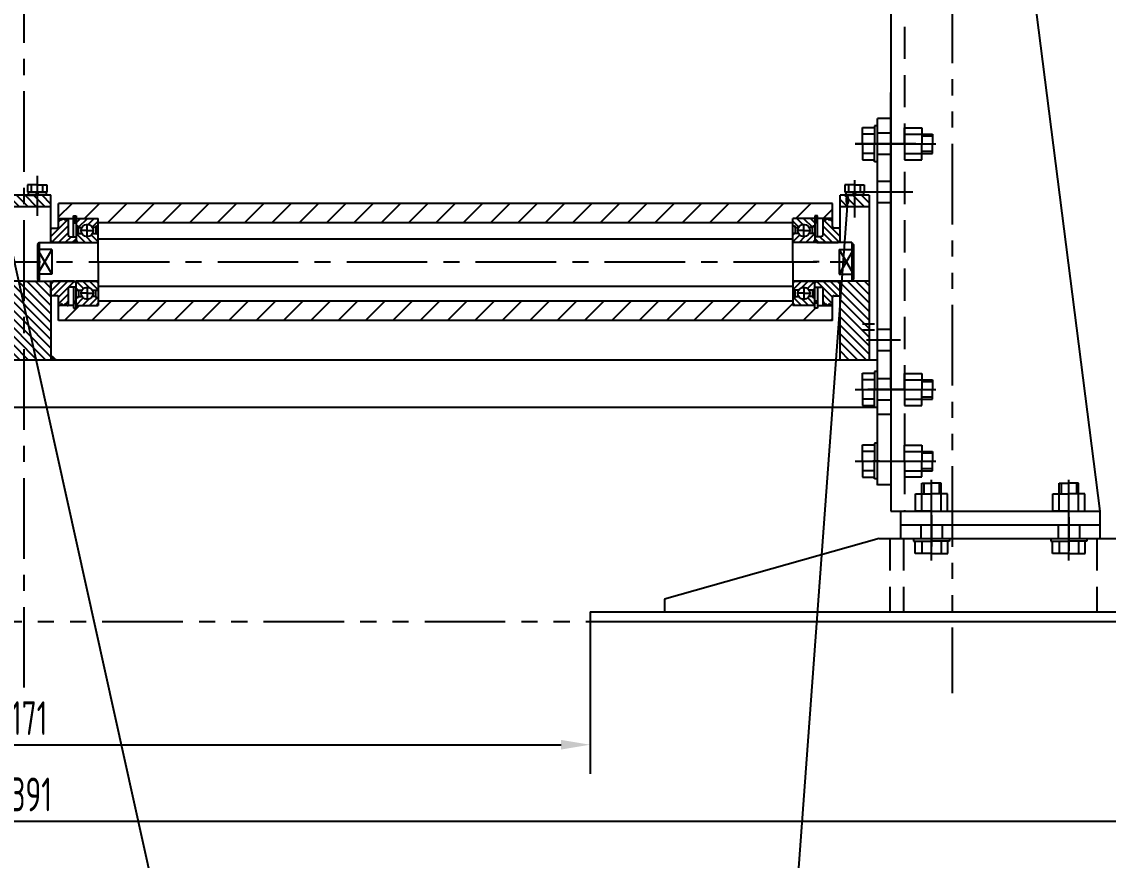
# Model space of a CAD drawing. Extents: x 0 to 4200, y -116 to 2970.
# Drawn here: x 1642 to 2765, y 1001 to 1868 of the extents above; entities that cross this region are included whole.
import ezdxf
from ezdxf.enums import TextEntityAlignment as Align

# ---------------------------------------------------------------- set-up
doc = ezdxf.new("R2010")
doc.units = 0
doc.header["$LTSCALE"] = 100
doc.header["$MEASUREMENT"] = 0
for name, pattern in [('F', [0.75, 0.5, -0.25]), ('G', [2, 1.25, -0.25, 0.25, -0.25]), ('K', [2.5, 1.25, -0.25, 0.25, -0.25, 0.25, -0.25])]:
    doc.linetypes.add(name, pattern=pattern)
doc.layers.get('0').update_dxf_attribs({"linetype": 'CONTINUOUS'})
doc.layers.get('DEFPOINTS').update_dxf_attribs({"linetype": 'CONTINUOUS'})
for name, color, linetype in [('01', 7, 'CONTINUOUS'), ('02', 1, 'CONTINUOUS'), ('04', 2, 'F'), ('05', 4, 'G'), ('07', 6, 'K'), ('08', 1, 'CONTINUOUS'), ('10', 1, 'CONTINUOUS')]:
    doc.layers.add(name, color=color, linetype=linetype)
doc.styles.get("Standard").update_dxf_attribs({"font": 'isocp.shx', "width": 0.707, "bigfont": 'intecad.shx'})
doc.dimstyles.new('INTE', dxfattribs={"dimscale": 10, "dimtxt": 3.5, "dimasz": 3, "dimexe": 3, "dimexo": 0, "dimgap": 1, "dimtad": 1, "dimdec": 3, "dimdsep": 46, "dimtxsty": 'Standard', "dimcen": 0, "dimclrd": 1, "dimclre": 1, "dimclrt": 3, "dimaunit": 1, "dimadec": 0, "dimazin": 0, "dimtfac": 1, "dimtdec": 4, "dimtofl": 0, "dimtmove": 0, "dimatfit": 0, "dimfxl": 0, "dimtzin": 0, "dimarcsym": 0})

# ---------------------------------------------------------------- blocks, each defined once
blk = doc.blocks.new('hfg')
at = {"layer": '01'}
for p, q in [((8074.7, -2121.8), (8074.7, -2110.8)), ((8074.7, -2110.8), (8084.7, -2110.8)), ((8094.7, -2110.8), (8084.7, -2110.8)), ((8094.7, -2121.8), (8094.7, -2110.8)), ((8068.2, -2121.8), (8084.7, -2121.8)), ((8068.2, -2139.8), (8068.2, -2121.8)), ((8074.7, -2139.8), (8074.7, -2121.8)), ((8101.2, -2121.8), (8084.7, -2121.8)), ((8094.7, -2139.8), (8094.7, -2121.8)), ((8101.2, -2139.8), (8101.2, -2121.8)), ((8084.7, -2139.8), (8068.2, -2139.8)), ((8084.7, -2139.8), (8101.2, -2139.8)), ((8066.2, -2167.8), (8066.2, -2170.8)), ((8103.2, -2167.8), (8103.2, -2170.8)), ((8066.2, -2170.8), (8084.7, -2170.8)), ((8067.9, -2170.8), (8084.7, -2170.8)), ((8067.9, -2183.3), (8067.9, -2170.8)), ((8074.7, -2170.8), (8074.7, -2183.3)), ((8103.2, -2170.8), (8084.7, -2170.8)), ((8101.4, -2170.8), (8084.7, -2170.8)), ((8094.7, -2170.8), (8094.7, -2183.3)), ((8101.4, -2183.3), (8101.4, -2170.8)), ((8084.7, -2183.3), (8067.9, -2183.3)), ((8084.7, -2183.3), (8101.4, -2183.3))]:
    blk.add_line(p, q, dxfattribs=at)
at = {"layer": '02'}
for p, q in [((8076.7, -2110.8), (8076.7, -2121.8)), ((8092.7, -2110.8), (8092.7, -2121.8))]:
    blk.add_line(p, q, dxfattribs=at)
at = {"layer": '05'}
for p, q in [((8084.7, -2186.3), (8084.7, -2107.2)), ((8084.7, -2140.8), (8084.7, -2120.7)), ((8084.7, -2165.7), (8084.7, -2172.6))]:
    blk.add_line(p, q, dxfattribs=at)
at = {"layer": '05', "color": 4, "linetype": 'G', "ltscale": 0.2}
blk.add_line((8084.7, -2190.8), (8084.7, -2124.3), dxfattribs=at)
blk = doc.blocks.new('*D117')
at = {"layer": '08', "color": 1, "lineweight": -2, "ltscale": 0.666667}
for p, q in [((448.6, 1257.4), (448.6, 1011.2)), ((2839.6, 1247.4), (2839.6, 1011.2)), ((478.6, 1041.2), (2809.6, 1041.2))]:
    blk.add_line(p, q, dxfattribs=at)
at = {"layer": '08', "color": 1, "ltscale": 0.666667}
for points in [[(478.6, 1046.2), (478.6, 1036.2), (448.6, 1041.2)], [(2809.6, 1046.2), (2809.6, 1036.2), (2839.6, 1041.2)]]:
    blk.add_solid(points, dxfattribs=at)
at = {"layer": 'DEFPOINTS', "color": 0, "ltscale": 0.666667}
for p in [(448.6, 1257.4), (2839.6, 1247.4), (2839.6, 1041.2)]:
    blk.add_point(p, dxfattribs=at)
at = {"layer": '08', "color": 3, "ltscale": 0.666667, "insert": (1644.1, 1068.7), "char_height": 35, "attachment_point": 5}
blk.add_mtext('2391', dxfattribs=at)
blk = doc.blocks.new('*D118')
at = {"layer": '08', "color": 1, "lineweight": -2, "ltscale": 0.666667}
for p, q in [((1058.6, 1247.4), (1058.6, 1090.1)), ((2229.6, 1247.4), (2229.6, 1090.1)), ((1088.6, 1120.1), (2199.6, 1120.1))]:
    blk.add_line(p, q, dxfattribs=at)
at = {"layer": '08', "color": 1, "ltscale": 0.666667}
for points in [[(1088.6, 1125.1), (1088.6, 1115.1), (1058.6, 1120.1)], [(2199.6, 1125.1), (2199.6, 1115.1), (2229.6, 1120.1)]]:
    blk.add_solid(points, dxfattribs=at)
at = {"layer": 'DEFPOINTS', "color": 0, "ltscale": 0.666667}
for p in [(1058.6, 1247.4), (2229.6, 1247.4), (2229.6, 1120.1)]:
    blk.add_point(p, dxfattribs=at)
at = {"layer": '08', "color": 3, "ltscale": 0.666667, "insert": (1644.1, 1147.6), "char_height": 35, "attachment_point": 5}
blk.add_mtext('1171', dxfattribs=at)

msp = doc.modelspace()

# ---------------------------------------------------------------- hatches: boundary and pattern name
at = {"layer": '02', "ltscale": 0.666667}
h = msp.add_hatch(dxfattribs=at)
h.set_pattern_fill('ANSI31', color=256, scale=50, angle=90, style=0)
h.set_pattern_definition([(135, (84.9896, 101.944), (-4.419417, -4.419417), [])])
h.paths.add_polyline_path([(1630.2816, 1676.2105), (1630.2816, 1688.2105), (1621.0816, 1688.2105), (1616.0989, 1688.2105), (1616.0989, 1676.2105)])
h.paths.add_polyline_path([(1644.0989, 1676.2105), (1644.0989, 1688.2105), (1630.2816, 1688.2105), (1630.2816, 1676.2105)])
h.paths.add_polyline_path([(1657.9161, 1676.2105), (1657.9161, 1688.2105), (1648.7161, 1688.2105), (1644.0989, 1688.2105), (1644.0989, 1676.2105)])
h.paths.add_polyline_path([(1672.0989, 1676.2105), (1672.0989, 1688.2105), (1657.9161, 1688.2105), (1657.9161, 1676.2105)])
h = msp.add_hatch(dxfattribs=at)
h.set_pattern_fill('ANSI31', color=256, scale=50, angle=90, style=0)
h.paths.add_polyline_path([(2518.0989, 1688.2105), (2503.0989, 1688.2105), (2503.0989, 1676.2105), (2518.0989, 1676.2105)])
h.paths.add_polyline_path([(2503.0989, 1676.2105), (2503.0989, 1688.2105), (2493.8989, 1688.2105), (2488.0989, 1688.2105), (2488.0989, 1676.2105)])
at = {"layer": '02', "linetype": 'Continuous', "ltscale": 0.666667}
h = msp.add_hatch(dxfattribs=at)
h.set_pattern_fill('_USER', color=1, scale=20, angle=315, style=0, pattern_type=0)
h.set_pattern_definition([(225, (2778.63, -35.853), (-14.14214, 14.14214), [])])
h.paths.add_polyline_path([(2480.0989, 1679.8169), (2480.0989, 1664.3169), (2479.0989, 1664.3169), (2464.5989, 1664.3169), (2464.5989, 1667.0669), (2462.0989, 1667.0669), (2462.0989, 1664.3169), (2439.0989, 1664.3169), (2439.0989, 1659.8169), (1721.0989, 1659.8169), (1721.0989, 1664.3169), (1698.0989, 1664.3169), (1698.0989, 1667.0669), (1695.5989, 1667.0669), (1695.5989, 1664.3169), (1680.0989, 1664.3169), (1680.0989, 1679.8169)])
h.paths.add_polyline_path([(1680.0989, 1558.8169), (1680.0989, 1574.3169), (1681.0989, 1574.3169), (1695.5989, 1574.3169), (1695.5989, 1571.5669), (1698.0989, 1571.5669), (1698.0989, 1574.3169), (1721.0989, 1574.3169), (1721.0989, 1578.8169), (2439.0989, 1578.8169), (2439.0989, 1574.3169), (2462.0989, 1574.3169), (2462.0989, 1571.5669), (2464.5989, 1571.5669), (2464.5989, 1574.3169), (2480.0989, 1574.3169), (2480.0989, 1558.8169)])
h = msp.add_hatch(dxfattribs=at)
h.set_pattern_fill('_USER', color=1, scale=5, angle=45, style=0, pattern_type=0)
h.set_pattern_definition([(45, (1451.1543, 1056.955), (-3.535534, 3.535534), [])])
edge = h.paths.add_edge_path()
edge.add_line((1690.0989, 1646.8169), (1690.0989, 1664.3169))
edge.add_line((1690.0989, 1664.3169), (1689.0989, 1664.3169))
edge.add_line((1689.0989, 1664.3169), (1687.0989, 1662.3169))
edge.add_line((1687.0989, 1662.3169), (1685.0989, 1664.3169))
edge.add_line((1685.0989, 1664.3169), (1683.0989, 1662.3169))
edge.add_line((1683.0989, 1662.3169), (1681.0989, 1664.3169))
edge.add_line((1681.0989, 1664.3169), (1680.0989, 1664.3169))
edge.add_line((1680.0989, 1664.3169), (1680.0989, 1659.8169))
edge.add_line((1680.0989, 1659.8169), (1680.0989, 1656.3169))
edge.add_ellipse((1678.0989, 1656.3169), major_axis=(1.4142, -1.4142), ratio=1, start_angle=-45, end_angle=45, ccw=False)
edge.add_line((1678.0989, 1654.3169), (1673.0989, 1654.3169))
edge.add_line((1673.0989, 1654.3169), (1672.0989, 1653.3169))
edge.add_line((1672.0989, 1653.3169), (1672.0989, 1641.3169))
edge.add_line((1672.0989, 1641.3169), (1674.0989, 1639.3169))
edge.add_line((1674.0989, 1639.3169), (1696.0989, 1639.3169))
edge.add_line((1696.0989, 1639.3169), (1698.0989, 1641.3169))
edge.add_line((1698.0989, 1641.3169), (1698.0989, 1645.3169))
edge.add_line((1698.0989, 1645.3169), (1691.5989, 1645.3169))
edge.add_ellipse((1691.5989, 1646.8169), major_axis=(1.0607, -1.0607), ratio=1, start_angle=225, end_angle=315, ccw=False)
edge = h.paths.add_edge_path()
edge.add_ellipse((1691.5989, 1591.8169), major_axis=(1.0607, -1.0607), ratio=1, start_angle=135, end_angle=225, ccw=False)
edge.add_line((1691.5989, 1593.3169), (1698.0989, 1593.3169))
edge.add_line((1698.0989, 1593.3169), (1698.0989, 1597.3169))
edge.add_line((1698.0989, 1597.3169), (1696.0989, 1599.3169))
edge.add_line((1696.0989, 1599.3169), (1674.0989, 1599.3169))
edge.add_line((1674.0989, 1599.3169), (1672.0989, 1597.3169))
edge.add_line((1672.0989, 1597.3169), (1672.0989, 1585.3169))
edge.add_line((1672.0989, 1585.3169), (1673.0989, 1584.3169))
edge.add_line((1673.0989, 1584.3169), (1678.0989, 1584.3169))
edge.add_ellipse((1678.0989, 1582.3169), major_axis=(-1.4142, -1.4142), ratio=1, start_angle=135, end_angle=225, ccw=False)
edge.add_line((1680.0989, 1582.3169), (1680.0989, 1574.3169))
edge.add_line((1680.0989, 1574.3169), (1681.0989, 1574.3169))
edge.add_line((1681.0989, 1574.3169), (1683.0989, 1576.3169))
edge.add_line((1683.0989, 1576.3169), (1685.0989, 1574.3169))
edge.add_line((1685.0989, 1574.3169), (1687.0989, 1576.3169))
edge.add_line((1687.0989, 1576.3169), (1689.0989, 1574.3169))
edge.add_line((1689.0989, 1574.3169), (1690.0989, 1574.3169))
edge.add_line((1690.0989, 1574.3169), (1690.0989, 1591.8169))
h = msp.add_hatch(dxfattribs=at)
h.set_pattern_fill('_USER', color=1, scale=5, angle=45, style=0, pattern_type=0)
h.set_pattern_definition([(45, (1381.5683, -35.8535), (-3.535534, 3.535534), [])])
edge = h.paths.add_edge_path()
edge.add_line((1715.0115, 1654.9419), (1718.4389, 1654.9419))
edge.add_ellipse((1719.8389, 1654.9419), major_axis=(0.9899, -0.9899), ratio=1, start_angle=70.8419328, end_angle=225, ccw=False)
edge.add_line((1721.0989, 1655.5522), (1721.0989, 1664.3169))
edge.add_line((1721.0989, 1664.3169), (1698.0989, 1664.3169))
edge.add_line((1698.0989, 1664.3169), (1698.0989, 1655.5522))
edge.add_ellipse((1699.3589, 1654.9419), major_axis=(-0.9899, -0.9899), ratio=1, start_angle=135, end_angle=289.1580672, ccw=False)
edge.add_line((1700.7589, 1654.9419), (1704.1862, 1654.9419))
edge.add_ellipse((1709.5989, 1651.8169), major_axis=(-4.4194, -4.4194), ratio=1, start_angle=165, end_angle=285, ccw=False)
edge = h.paths.add_edge_path()
edge.add_line((1704.1862, 1583.6919), (1700.7589, 1583.6919))
edge.add_ellipse((1699.3589, 1583.6919), major_axis=(-0.9899, -0.9899), ratio=1, start_angle=-19.1580672, end_angle=135, ccw=False)
edge.add_line((1698.0989, 1583.0817), (1698.0989, 1574.3169))
edge.add_line((1698.0989, 1574.3169), (1721.0989, 1574.3169))
edge.add_line((1721.0989, 1574.3169), (1721.0989, 1583.0817))
edge.add_ellipse((1719.8389, 1583.6919), major_axis=(0.9899, -0.9899), ratio=1, start_angle=-135, end_angle=19.1580672, ccw=False)
edge.add_line((1718.4389, 1583.6919), (1715.0115, 1583.6919))
edge.add_ellipse((1709.5989, 1586.8169), major_axis=(4.4194, -4.4194), ratio=1, start_angle=-105, end_angle=15, ccw=False)
h = msp.add_hatch(dxfattribs=at)
h.set_pattern_fill('_USER', color=1, scale=5, angle=45, style=0, pattern_type=0)
h.set_pattern_definition([(135, (2778.6294, -35.8535), (3.535534, 3.535534), [])])
edge = h.paths.add_edge_path()
edge.add_line((2445.1862, 1654.9419), (2441.7589, 1654.9419))
edge.add_ellipse((2440.3589, 1654.9419), major_axis=(0.9899, -0.9899), ratio=1, start_angle=45, end_angle=199.1580672)
edge.add_line((2439.0989, 1655.5522), (2439.0989, 1664.3169))
edge.add_line((2439.0989, 1664.3169), (2462.0989, 1664.3169))
edge.add_line((2462.0989, 1664.3169), (2462.0989, 1655.5522))
edge.add_ellipse((2460.8389, 1654.9419), major_axis=(-0.9899, -0.9899), ratio=1, start_angle=160.8419328, end_angle=315)
edge.add_line((2459.4389, 1654.9419), (2456.0115, 1654.9419))
edge.add_ellipse((2450.5989, 1651.8169), major_axis=(4.4194, -4.4194), ratio=1, start_angle=75, end_angle=195)
edge = h.paths.add_edge_path()
edge.add_line((2456.0115, 1583.6919), (2459.4389, 1583.6919))
edge.add_ellipse((2460.8389, 1583.6919), major_axis=(0.9899, -0.9899), ratio=1, start_angle=225, end_angle=379.1580672)
edge.add_line((2462.0989, 1583.0817), (2462.0989, 1574.3169))
edge.add_line((2462.0989, 1574.3169), (2439.0989, 1574.3169))
edge.add_line((2439.0989, 1574.3169), (2439.0989, 1583.0817))
edge.add_ellipse((2440.3589, 1583.6919), major_axis=(-0.9899, -0.9899), ratio=1, start_angle=340.8419328, end_angle=495)
edge.add_line((2441.7589, 1583.6919), (2445.1862, 1583.6919))
edge.add_ellipse((2450.5989, 1586.8169), major_axis=(4.4194, -4.4194), ratio=1, start_angle=255, end_angle=375)
h = msp.add_hatch(dxfattribs=at)
h.set_pattern_fill('_USER', color=1, scale=5, angle=45, style=0, pattern_type=0)
h.set_pattern_definition([(135, (2709.0434, 1056.955), (3.535534, 3.535534), [])])
edge = h.paths.add_edge_path()
edge.add_line((2470.0989, 1646.8169), (2470.0989, 1664.3169))
edge.add_line((2470.0989, 1664.3169), (2471.0989, 1664.3169))
edge.add_line((2471.0989, 1664.3169), (2473.0989, 1662.3169))
edge.add_line((2473.0989, 1662.3169), (2475.0989, 1664.3169))
edge.add_line((2475.0989, 1664.3169), (2477.0989, 1662.3169))
edge.add_line((2477.0989, 1662.3169), (2479.0989, 1664.3169))
edge.add_line((2479.0989, 1664.3169), (2480.0989, 1664.3169))
edge.add_line((2480.0989, 1664.3169), (2480.0989, 1659.8169))
edge.add_line((2480.0989, 1659.8169), (2480.0989, 1656.3169))
edge.add_ellipse((2482.0989, 1656.3169), major_axis=(-1.4142, -1.4142), ratio=1, start_angle=315, end_angle=405)
edge.add_line((2482.0989, 1654.3169), (2487.0989, 1654.3169))
edge.add_line((2487.0989, 1654.3169), (2488.0989, 1653.3169))
edge.add_line((2488.0989, 1653.3169), (2488.0989, 1641.3169))
edge.add_line((2488.0989, 1641.3169), (2486.0989, 1639.3169))
edge.add_line((2486.0989, 1639.3169), (2464.0989, 1639.3169))
edge.add_line((2464.0989, 1639.3169), (2462.0989, 1641.3169))
edge.add_line((2462.0989, 1641.3169), (2462.0989, 1645.3169))
edge.add_line((2462.0989, 1645.3169), (2468.5989, 1645.3169))
edge.add_ellipse((2468.5989, 1646.8169), major_axis=(1.0607, -1.0607), ratio=1, start_angle=-45, end_angle=45)
edge = h.paths.add_edge_path()
edge.add_ellipse((2468.5989, 1591.8169), major_axis=(-1.0607, -1.0607), ratio=1, start_angle=135, end_angle=225)
edge.add_line((2468.5989, 1593.3169), (2462.0989, 1593.3169))
edge.add_line((2462.0989, 1593.3169), (2462.0989, 1597.3169))
edge.add_line((2462.0989, 1597.3169), (2464.0989, 1599.3169))
edge.add_line((2464.0989, 1599.3169), (2486.0989, 1599.3169))
edge.add_line((2486.0989, 1599.3169), (2488.0989, 1597.3169))
edge.add_line((2488.0989, 1597.3169), (2488.0989, 1585.3169))
edge.add_line((2488.0989, 1585.3169), (2487.0989, 1584.3169))
edge.add_line((2487.0989, 1584.3169), (2482.0989, 1584.3169))
edge.add_ellipse((2482.0989, 1582.3169), major_axis=(1.4142, -1.4142), ratio=1, start_angle=135, end_angle=225)
edge.add_line((2480.0989, 1582.3169), (2480.0989, 1574.3169))
edge.add_line((2480.0989, 1574.3169), (2479.0989, 1574.3169))
edge.add_line((2479.0989, 1574.3169), (2477.0989, 1576.3169))
edge.add_line((2477.0989, 1576.3169), (2475.0989, 1574.3169))
edge.add_line((2475.0989, 1574.3169), (2473.0989, 1576.3169))
edge.add_line((2473.0989, 1576.3169), (2471.0989, 1574.3169))
edge.add_line((2471.0989, 1574.3169), (2470.0989, 1574.3169))
edge.add_line((2470.0989, 1574.3169), (2470.0989, 1591.8169))
h = msp.add_hatch(dxfattribs=at)
h.set_pattern_fill('_USER', color=1, scale=5, angle=315, style=0, pattern_type=0)
h.set_pattern_definition([(315, (1381.5683, -35.8535), (3.535534, 3.535534), [])])
edge = h.paths.add_edge_path()
edge.add_line((1704.1862, 1648.6919), (1698.0989, 1648.6919))
edge.add_line((1698.0989, 1648.6919), (1698.0989, 1639.3169))
edge.add_line((1698.0989, 1639.3169), (1721.0989, 1639.3169))
edge.add_line((1721.0989, 1639.3169), (1721.0989, 1648.6919))
edge.add_line((1721.0989, 1648.6919), (1715.0115, 1648.6919))
edge.add_ellipse((1709.5989, 1651.8169), major_axis=(-4.4194, -4.4194), ratio=1, start_angle=-15, end_angle=105, ccw=False)
edge = h.paths.add_edge_path()
edge.add_line((1715.0115, 1589.9419), (1721.0989, 1589.9419))
edge.add_line((1721.0989, 1589.9419), (1721.0989, 1599.3169))
edge.add_line((1721.0989, 1599.3169), (1698.0989, 1599.3169))
edge.add_line((1698.0989, 1599.3169), (1698.0989, 1589.9419))
edge.add_line((1698.0989, 1589.9419), (1704.1862, 1589.9419))
edge.add_ellipse((1709.5989, 1586.8169), major_axis=(-4.4194, -4.4194), ratio=1, start_angle=165, end_angle=285, ccw=False)
h = msp.add_hatch(dxfattribs=at)
h.set_pattern_fill('_USER', color=1, scale=5, angle=315, style=0, pattern_type=0)
h.set_pattern_definition([(225, (2778.6294, -35.8535), (-3.535534, 3.535534), [])])
edge = h.paths.add_edge_path()
edge.add_line((2456.0115, 1648.6919), (2462.0989, 1648.6919))
edge.add_line((2462.0989, 1648.6919), (2462.0989, 1639.3169))
edge.add_line((2462.0989, 1639.3169), (2439.0989, 1639.3169))
edge.add_line((2439.0989, 1639.3169), (2439.0989, 1648.6919))
edge.add_line((2439.0989, 1648.6919), (2445.1862, 1648.6919))
edge.add_ellipse((2450.5989, 1651.8169), major_axis=(4.4194, -4.4194), ratio=1, start_angle=255, end_angle=375)
edge = h.paths.add_edge_path()
edge.add_line((2445.1862, 1589.9419), (2439.0989, 1589.9419))
edge.add_line((2439.0989, 1589.9419), (2439.0989, 1599.3169))
edge.add_line((2439.0989, 1599.3169), (2462.0989, 1599.3169))
edge.add_line((2462.0989, 1599.3169), (2462.0989, 1589.9419))
edge.add_line((2462.0989, 1589.9419), (2456.0115, 1589.9419))
edge.add_ellipse((2450.5989, 1586.8169), major_axis=(4.4194, -4.4194), ratio=1, start_angle=75, end_angle=195)
h = msp.add_hatch(dxfattribs=at)
h.set_pattern_fill('ANSI31', color=1, scale=50, style=0)
h.set_pattern_definition([(315, (84.9896, 3665.2244), (-4.419417, -4.419417), [])])
h.paths.add_polyline_path([(1644.0989, 1599.3169), (1672.0989, 1599.3169), (1672.0989, 1517.8031), (1644.0989, 1517.8031)])
h.paths.add_polyline_path([(1616.0989, 1599.3169), (1644.0989, 1599.3169), (1644.0989, 1517.8031), (1616.0989, 1517.8031)])
at = {"layer": '02', "ltscale": 0.666667}
h = msp.add_hatch(dxfattribs=at)
h.set_pattern_fill('ANSI31', color=256, scale=50, style=0)
h.set_pattern_definition([(315, (84.9896, 3665.2244), (-4.419417, -4.419417), [])])
h.paths.add_polyline_path([(2518.0989, 1555.3858), (2511.0989, 1555.3858), (2511.0989, 1538.6208), (2511.0989, 1521.8558), (2518.0989, 1521.8558), (2518.0989, 1517.8031), (2488.0989, 1517.8031), (2488.0989, 1599.3169), (2518.0989, 1599.3169)])
h.paths.add_polyline_path([(2518.0989, 1538.6208), (2511.0989, 1538.6208), (2511.0989, 1548.6208), (2518.0989, 1548.6208)], flags=17)
h.paths.add_polyline_path([(2518.0989, 1548.6208), (2511.0989, 1548.6208), (2511.0989, 1555.3858), (2518.0989, 1555.3858)], flags=17)
h.paths.add_polyline_path([(2518.0989, 1528.6208), (2511.0989, 1528.6208), (2511.0989, 1538.6208), (2518.0989, 1538.6208)], flags=17)
h.paths.add_polyline_path([(2518.0989, 1521.8558), (2511.0989, 1521.8558), (2511.0989, 1528.6208), (2518.0989, 1528.6208)], flags=17)
h.paths.add_polyline_path([(2479.2377, 1556.6091), (2498.2014, 1556.6091), (2498.2014, 1531.9937), (2479.2377, 1531.9937)], flags=9)
at = {"layer": '02', "linetype": 'Continuous', "ltscale": 0.666667}
h = msp.add_hatch(dxfattribs=at)
h.set_pattern_fill('_USER', color=1, angle=315, style=0, double=1, pattern_type=0)
h.set_pattern_definition([(225, (2778.6294, -62.3673), (-0.7071068, 0.7071068), []), (135, (2778.6294, -62.3673), (0.7071068, 0.7071068), [])])
h.paths.add_polyline_path([(1677.9618, 1517.8031), (1672.0989, 1517.8031), (1672.0989, 1522.842)])
at = {"layer": '10', "ltscale": 0.666667}
h = msp.add_hatch(dxfattribs=at)
h.set_pattern_fill('U', color=256, scale=0.5, angle=44.9999992, style=0, pattern_type=0)
h.set_pattern_definition([(45, (1695.59886, 1619.3169), (-0.3535534, 0.3535534), [])])
h.paths.add_polyline_path([(1695.5989, 1667.0669), (1695.5989, 1659.7669), (1698.0989, 1659.7669), (1698.0989, 1667.0669)])
h = msp.add_hatch(dxfattribs=at)
h.set_pattern_fill('U', color=256, scale=0.5, angle=44.9999992, style=0, pattern_type=0)
h.set_pattern_definition([(135, (2464.59886, 1619.3169), (0.3535534, 0.3535534), [])])
h.paths.add_polyline_path([(2464.5989, 1667.0669), (2464.5989, 1659.7669), (2462.0989, 1659.7669), (2462.0989, 1667.0669)])

# ---------------------------------------------------------------- linework, layer by layer
at = {"ltscale": 0.666667}
for p, q in [((2540.5989, 2330.441), (2540.5989, 1361.441)), ((2678.5244, 1975.441), (2756.5989, 1361.441)), ((1660.0989, 1639.3169), (1660.0989, 1599.3169)), ((2500.0989, 1639.3169), (2500.0989, 1599.3169)), ((1672.0989, 1585.3169), (1672.0989, 1599.3169)), ((1698.0989, 1599.3169), (1721.0989, 1599.3169)), ((2462.0989, 1599.3169), (2439.0989, 1599.3169)), ((2488.0989, 1585.3169), (2488.0989, 1599.3169)), ((2540.5989, 1361.441), (2756.5989, 1361.441)), ((2550.5989, 1361.441), (2550.5989, 1347.441)), ((2756.5989, 1361.441), (2756.5989, 1347.441)), ((2550.5989, 1347.441), (2756.5989, 1347.441)), ((2550.5989, 1347.441), (2756.5989, 1347.441)), ((2550.5989, 1347.441), (2550.5989, 1333.441)), ((2756.5989, 1347.441), (2756.5989, 1333.441)), ((2528.5989, 1333.441), (2306.5989, 1270.441)), ((2528.5989, 1333.441), (2779.5989, 1333.441)), ((2306.5989, 1270.441), (2306.5989, 1257.441)), ((2229.5989, 1257.441), (2839.5989, 1257.441)), ((2229.5989, 1257.441), (2229.5989, 1247.441)), ((2229.5989, 1247.441), (2839.5989, 1247.441))]:
    msp.add_line(p, q, dxfattribs=at)
at = {"layer": '01', "color": 7, "linetype": 'Continuous', "ltscale": 0.666667}
for p, q in [((2540.5989, 1489.441), (2540.5989, 1794.441)), ((2526.5989, 1388.441), (2526.5989, 1767.441)), ((2540.5989, 1767.441), (2526.5989, 1767.441)), ((1644.0989, 1688.2105), (1616.0989, 1688.2105)), ((1672.0989, 1688.2105), (1644.0989, 1688.2105)), ((2518.0989, 1688.2105), (2488.0989, 1688.2105)), ((2518.0989, 1688.2105), (2518.0989, 1517.8031)), ((1644.0989, 1676.2105), (1616.0989, 1676.2105)), ((1672.0989, 1676.2105), (1644.0989, 1676.2105)), ((2480.0989, 1679.8169), (1680.0989, 1679.8169)), ((2518.0989, 1676.2105), (2488.0989, 1676.2105)), ((1718.4389, 1654.9419), (1718.4389, 1649.7336)), ((2439.0989, 1659.8169), (1721.0989, 1659.8169)), ((2441.7589, 1654.9419), (2441.7589, 1649.7336)), ((1658.0989, 1637.3169), (1658.0989, 1601.3169)), ((2502.0989, 1637.3169), (2502.0989, 1601.3169)), ((1672.0989, 1599.3169), (1672.0989, 1517.8031)), ((2439.0989, 1578.8169), (1721.0989, 1578.8169)), ((2480.0989, 1558.8169), (1680.0989, 1558.8169)), ((2526.5989, 1517.8031), (761.5989, 1517.8031)), ((1672.0989, 1522.842), (1677.9618, 1517.8031)), ((2526.5989, 1468.654), (761.5989, 1468.654)), ((2540.5989, 1461.441), (2526.5989, 1461.441)), ((2540.5989, 1388.8839), (2526.5989, 1388.8839))]:
    msp.add_line(p, q, dxfattribs=at)
at = {"layer": '01', "ltscale": 0.666667}
for p, q in [((1657.9161, 1698.8105), (1647.9011, 1698.8105)), ((1647.9011, 1698.8105), (1647.9011, 1691.3105)), ((1651.9161, 1691.3105), (1651.9161, 1698.8105)), ((1657.9161, 1698.8105), (1667.9311, 1698.8105)), ((1663.9161, 1691.3105), (1663.9161, 1698.8105)), ((1667.9311, 1698.8105), (1667.9311, 1691.3105)), ((2503.0989, 1698.8105), (2493.0839, 1698.8105)), ((2493.0839, 1698.8105), (2493.0839, 1691.3105)), ((2497.0989, 1691.3105), (2497.0989, 1698.8105)), ((2503.0989, 1698.8105), (2513.1139, 1698.8105)), ((2509.0989, 1691.3105), (2509.0989, 1698.8105)), ((2513.1139, 1698.8105), (2513.1139, 1691.3105)), ((1647.9011, 1691.3105), (1657.9161, 1691.3105)), ((1648.7161, 1691.3105), (1648.7161, 1688.2105)), ((1657.9161, 1691.3105), (1648.7161, 1691.3105)), ((1648.7161, 1688.2105), (1657.9161, 1688.2105)), ((1657.9161, 1691.3105), (1656.1263, 1688.2105)), ((1657.9161, 1688.2105), (1659.7059, 1691.3105)), ((1657.9161, 1691.3105), (1667.1161, 1691.3105)), ((1667.9311, 1691.3105), (1657.9161, 1691.3105)), ((1667.1161, 1688.2105), (1657.9161, 1688.2105)), ((1667.1161, 1691.3105), (1667.1161, 1688.2105)), ((1672.0989, 1653.3169), (1672.0989, 1688.2105)), ((2488.0989, 1654.3169), (2488.0989, 1688.2105)), ((2493.0839, 1691.3105), (2503.0989, 1691.3105)), ((2493.8989, 1691.3105), (2493.8989, 1688.2105)), ((2503.0989, 1691.3105), (2493.8989, 1691.3105)), ((2493.8989, 1688.2105), (2503.0989, 1688.2105)), ((2503.0989, 1688.2105), (2501.3091, 1691.3105)), ((2503.0989, 1691.3105), (2504.8886, 1688.2105)), ((2503.0989, 1691.3105), (2512.2989, 1691.3105)), ((2513.1139, 1691.3105), (2503.0989, 1691.3105)), ((2512.2989, 1688.2105), (2503.0989, 1688.2105)), ((2512.2989, 1691.3105), (2512.2989, 1688.2105)), ((1680.0989, 1659.8169), (1680.0989, 1679.8169)), ((2480.0989, 1659.8169), (2480.0989, 1679.8169)), ((1680.0989, 1656.3169), (1680.0989, 1664.3169)), ((1680.0989, 1664.3169), (1681.0989, 1664.3169)), ((1680.0989, 1664.3169), (1695.5989, 1664.3169)), ((1683.0989, 1662.3169), (1681.0989, 1664.3169)), ((1683.0989, 1662.3169), (1685.0989, 1664.3169)), ((1687.0989, 1662.3169), (1685.0989, 1664.3169)), ((1687.0989, 1662.3169), (1689.0989, 1664.3169)), ((1689.0989, 1664.3169), (1690.0989, 1664.3169)), ((1690.0989, 1664.3169), (1690.0989, 1646.8169)), ((1695.5989, 1667.0669), (1698.0989, 1667.0669)), ((1695.5989, 1645.3169), (1695.5989, 1667.0669)), ((1698.0989, 1667.0669), (1698.0989, 1639.3169)), ((1698.0989, 1664.3169), (1721.0989, 1664.3169)), ((1721.0989, 1619.3169), (1721.0989, 1664.3169)), ((2439.0989, 1619.3169), (2439.0989, 1664.3169)), ((2462.0989, 1664.3169), (2439.0989, 1664.3169)), ((2462.0989, 1667.0669), (2462.0989, 1639.3169)), ((2464.5989, 1667.0669), (2462.0989, 1667.0669)), ((2464.5989, 1645.3169), (2464.5989, 1667.0669)), ((2480.0989, 1664.3169), (2464.5989, 1664.3169)), ((2471.0989, 1664.3169), (2470.0989, 1664.3169)), ((2470.0989, 1664.3169), (2470.0989, 1646.8169)), ((2473.0989, 1662.3169), (2471.0989, 1664.3169)), ((2473.0989, 1662.3169), (2475.0989, 1664.3169)), ((2477.0989, 1662.3169), (2475.0989, 1664.3169)), ((2477.0989, 1662.3169), (2479.0989, 1664.3169)), ((2480.0989, 1664.3169), (2479.0989, 1664.3169)), ((2480.0989, 1656.3169), (2480.0989, 1664.3169)), ((1672.0989, 1653.3169), (1673.0989, 1654.3169)), ((1672.0989, 1639.3169), (1672.0989, 1653.3169)), ((1673.0989, 1654.3169), (1678.0989, 1654.3169)), ((1695.5989, 1659.7669), (1698.0989, 1659.7669)), ((1700.7589, 1654.9419), (1704.1862, 1654.9419)), ((1700.7589, 1649.7336), (1700.7589, 1654.9419)), ((1718.4389, 1654.9419), (1715.0116, 1654.9419)), ((2441.7589, 1654.9419), (2445.1861, 1654.9419)), ((2459.4389, 1654.9419), (2456.0115, 1654.9419)), ((2459.4389, 1649.7336), (2459.4389, 1654.9419)), ((2464.5989, 1659.7669), (2462.0989, 1659.7669)), ((2487.0989, 1654.3169), (2482.0989, 1654.3169)), ((2488.0989, 1653.3169), (2487.0989, 1654.3169)), ((2488.0989, 1639.3169), (2488.0989, 1653.3169)), ((1674.0989, 1639.3169), (1672.0989, 1641.3169)), ((1691.5989, 1645.3169), (1698.0989, 1645.3169)), ((1696.0989, 1639.3169), (1698.0989, 1641.3169)), ((1698.0989, 1648.6919), (1704.1862, 1648.6919)), ((1715.0116, 1648.6919), (1721.0989, 1648.6919)), ((2439.0989, 1642.8169), (1721.0989, 1642.8169)), ((2445.1861, 1648.6919), (2439.0989, 1648.6919)), ((2462.0989, 1648.6919), (2456.0115, 1648.6919)), ((2468.5989, 1645.3169), (2462.0989, 1645.3169)), ((2464.0989, 1639.3169), (2462.0989, 1641.3169)), ((2486.0989, 1639.3169), (2488.0989, 1641.3169)), ((1660.0989, 1639.3169), (1658.0989, 1637.3169)), ((1660.0989, 1639.3169), (1698.0989, 1639.3169)), ((1696.0989, 1639.3169), (1674.0989, 1639.3169)), ((1698.0989, 1639.3169), (1721.0989, 1639.3169)), ((1698.0989, 1639.3169), (1721.0989, 1639.3169)), ((2462.0989, 1639.3169), (2439.0989, 1639.3169)), ((2462.0989, 1639.3169), (2439.0989, 1639.3169)), ((2500.0989, 1639.3169), (2462.0989, 1639.3169)), ((2464.0989, 1639.3169), (2486.0989, 1639.3169)), ((2500.0989, 1639.3169), (2502.0989, 1637.3169)), ((1721.0989, 1619.3169), (1721.0989, 1574.3169)), ((2439.0989, 1619.3169), (2439.0989, 1574.3169)), ((1644.0989, 1599.3169), (1590.0989, 1599.3169)), ((1644.0989, 1599.3169), (1698.0989, 1599.3169)), ((1658.0989, 1601.3169), (1660.0989, 1599.3169)), ((1674.0989, 1599.3169), (1672.0989, 1597.3169)), ((1696.0989, 1599.3169), (1674.0989, 1599.3169)), ((1696.0989, 1599.3169), (1698.0989, 1597.3169)), ((1698.0989, 1574.3169), (1698.0989, 1599.3169)), ((1698.0989, 1571.5669), (1698.0989, 1599.3169)), ((1721.0989, 1599.3169), (1698.0989, 1599.3169)), ((2439.0989, 1599.3169), (2462.0989, 1599.3169)), ((2462.0989, 1574.3169), (2462.0989, 1599.3169)), ((2462.0989, 1571.5669), (2462.0989, 1599.3169)), ((2518.0989, 1599.3169), (2462.0989, 1599.3169)), ((2464.0989, 1599.3169), (2462.0989, 1597.3169)), ((2464.0989, 1599.3169), (2486.0989, 1599.3169)), ((2486.0989, 1599.3169), (2488.0989, 1597.3169)), ((2488.0989, 1517.8031), (2488.0989, 1599.3169)), ((2502.0989, 1601.3169), (2500.0989, 1599.3169)), ((1672.0989, 1585.3169), (1673.0989, 1584.3169)), ((1678.0989, 1584.3169), (1673.0989, 1584.3169)), ((1690.0989, 1591.8169), (1690.0989, 1574.3169)), ((1698.0989, 1593.3169), (1691.5989, 1593.3169)), ((1695.5989, 1593.3169), (1695.5989, 1571.5669)), ((1698.0989, 1589.9419), (1704.1862, 1589.9419)), ((1700.7589, 1588.9002), (1700.7589, 1583.6919)), ((1715.0116, 1589.9419), (1721.0989, 1589.9419)), ((1718.4389, 1583.6919), (1718.4389, 1588.9002)), ((2439.0989, 1593.8169), (1721.0989, 1593.8169)), ((2445.1861, 1589.9419), (2439.0989, 1589.9419)), ((2441.7589, 1583.6919), (2441.7589, 1588.9002)), ((2462.0989, 1589.9419), (2456.0115, 1589.9419)), ((2459.4389, 1588.9002), (2459.4389, 1583.6919)), ((2462.0989, 1593.3169), (2468.5989, 1593.3169)), ((2464.5989, 1593.3169), (2464.5989, 1571.5669)), ((2470.0989, 1591.8169), (2470.0989, 1574.3169)), ((2482.0989, 1584.3169), (2487.0989, 1584.3169)), ((2488.0989, 1585.3169), (2487.0989, 1584.3169)), ((1680.0989, 1574.3169), (1680.0989, 1582.3169)), ((1680.0989, 1558.8169), (1680.0989, 1576.8169)), ((1680.0989, 1574.3169), (1681.0989, 1574.3169)), ((1695.6009, 1574.3169), (1680.0989, 1574.3169)), ((1683.0989, 1576.3169), (1681.0989, 1574.3169)), ((1683.0989, 1576.3169), (1685.0989, 1574.3169)), ((1687.0989, 1576.3169), (1685.0989, 1574.3169)), ((1687.0989, 1576.3169), (1689.0989, 1574.3169)), ((1689.0989, 1574.3169), (1690.0989, 1574.3169)), ((1695.5989, 1578.8669), (1698.0989, 1578.8669)), ((1695.5989, 1576.4579), (1698.0989, 1576.4579)), ((1698.0989, 1574.3169), (1721.0989, 1574.3169)), ((1700.7589, 1583.6919), (1704.1862, 1583.6919)), ((1718.4389, 1583.6919), (1715.0116, 1583.6919)), ((2462.0989, 1574.3169), (2439.0989, 1574.3169)), ((2441.7589, 1583.6919), (2445.1861, 1583.6919)), ((2459.4389, 1583.6919), (2456.0115, 1583.6919)), ((2464.5989, 1578.8669), (2462.0989, 1578.8669)), ((2464.5989, 1576.4579), (2462.0989, 1576.4579)), ((2464.5969, 1574.3169), (2480.0989, 1574.3169)), ((2471.0989, 1574.3169), (2470.0989, 1574.3169)), ((2473.0989, 1576.3169), (2471.0989, 1574.3169)), ((2473.0989, 1576.3169), (2475.0989, 1574.3169)), ((2477.0989, 1576.3169), (2475.0989, 1574.3169)), ((2477.0989, 1576.3169), (2479.0989, 1574.3169)), ((2480.0989, 1574.3169), (2479.0989, 1574.3169)), ((2480.0989, 1574.3169), (2480.0989, 1582.3169)), ((2480.0989, 1558.8169), (2480.0989, 1576.8169)), ((1695.5989, 1571.5669), (1698.0989, 1571.5669)), ((2464.5989, 1571.5669), (2462.0989, 1571.5669))]:
    msp.add_line(p, q, dxfattribs=at)
for centre in [(1709.5989, 1651.8169), (2450.5989, 1651.8169), (1709.5989, 1586.8169), (2450.5989, 1586.8169)]:
    msp.add_circle(centre, 6.25, dxfattribs=at)
for centre, radius, start, end in [((1678.0989, 1656.3169), 2, 270, 0), ((1699.3589, 1654.9419), 1.4, 0, 154.1580672), ((1719.8389, 1654.9419), 1.4, 25.8419328, 180), ((2440.3589, 1654.9419), 1.4, 0, 154.1580672), ((2460.8389, 1654.9419), 1.4, 25.8419328, 180), ((2482.0989, 1656.3169), 2, 180, 270), ((1691.5989, 1646.8169), 1.5, 180, 270), ((2468.5989, 1646.8169), 1.5, 270, 0), ((1678.0989, 1582.3169), 2, 0, 90), ((1691.5989, 1591.8169), 1.5, 90, 180), ((2468.5989, 1591.8169), 1.5, 0, 90), ((2482.0989, 1582.3169), 2, 90, 180), ((1699.3589, 1583.6919), 1.4, 205.8419328, 0), ((1719.8389, 1583.6919), 1.4, 180, 334.1580672), ((2440.3589, 1583.6919), 1.4, 205.8419328, 0), ((2460.8389, 1583.6919), 1.4, 180, 334.1580672)]:
    msp.add_arc(centre, radius, start, end, dxfattribs=at)
at = {"layer": '02', "ltscale": 0.666667}
for p, q in [((1619.9997, 1683.666), (1787.382, 928.5468)), ((2495.6125, 1682.1232), (2440.2971, 928.5468))]:
    msp.add_line(p, q, dxfattribs=at)
at = {"layer": '04', "color": 2, "linetype": 'F', "ltscale": 0.666667}
for p, q in [((2554.5989, 2462.441), (2554.5989, 1361.441)), ((2540.5989, 1752.441), (2526.5989, 1752.441)), ((2540.5989, 1730.441), (2526.5989, 1730.441)), ((2540.5989, 1702.441), (2526.5989, 1702.441)), ((2540.5989, 1680.441), (2526.5989, 1680.441)), ((1673.0989, 1632.1621), (1658.0989, 1632.1621)), ((1673.0989, 1632.1621), (1658.0989, 1606.4717)), ((1658.0989, 1632.1621), (1673.0989, 1606.4717)), ((1673.0989, 1632.1621), (1673.0989, 1606.4717)), ((2487.0989, 1632.1621), (2502.0989, 1632.1621)), ((2487.0989, 1632.1621), (2487.0989, 1606.4717)), ((2502.0989, 1632.1621), (2487.0989, 1606.4717)), ((2487.0989, 1632.1621), (2502.0989, 1606.4717)), ((1673.0989, 1606.4717), (1658.0989, 1606.4717)), ((2487.0989, 1606.4717), (2502.0989, 1606.4717)), ((2511.0989, 1555.3858), (2523.5989, 1555.3858)), ((2523.5989, 1548.6208), (2511.0989, 1548.6208)), ((2571.5989, 1347.441), (2571.5989, 1333.441)), ((2593.5989, 1347.441), (2593.5989, 1333.441)), ((2713.5989, 1347.441), (2713.5989, 1333.441)), ((2735.5989, 1347.441), (2735.5989, 1333.441)), ((2539.5989, 1333.441), (2539.5989, 1257.441)), ((2553.5989, 1333.441), (2553.5989, 1257.441)), ((2753.5989, 1333.441), (2753.5989, 1257.441))]:
    msp.add_line(p, q, dxfattribs=at)
at = {"layer": '04', "ltscale": 0.666667}
for p, q in [((2540.5989, 1549.441), (2526.5989, 1549.441)), ((2540.5989, 1527.441), (2526.5989, 1527.441)), ((2540.5989, 1498.441), (2526.5989, 1498.441)), ((2540.5989, 1476.441), (2526.5989, 1476.441))]:
    msp.add_line(p, q, dxfattribs=at)
at = {"layer": '05', "color": 4, "linetype": 'G', "ltscale": 0.666667}
for p, q in [((1644.0989, 2462.441), (1644.0989, 1173.3801)), ((2566.4498, 1741.441), (2503.6959, 1741.441)), ((2563.3121, 1691.441), (2502.65, 1691.441)), ((777.9323, 1619.3169), (2509.7367, 1619.3169)), ((2582.5989, 1357.2746), (2582.5989, 1325.182)), ((2724.5989, 1355.5241), (2724.5989, 1320.514))]:
    msp.add_line(p, q, dxfattribs=at)
at = {"layer": '05', "ltscale": 0.666667}
for p, q in [((1657.9161, 1708.4146), (1657.9161, 1667.0717)), ((2503.0989, 1703.6344), (2503.0989, 1665.2635)), ((1709.5989, 1651.8169), (1702.9087, 1651.8169)), ((1709.5989, 1644.9696), (1709.5989, 1658.6051)), ((1709.5989, 1651.8169), (1716.289, 1651.8169)), ((2450.5989, 1651.8169), (2443.9087, 1651.8169)), ((2450.5989, 1644.9696), (2450.5989, 1658.6051)), ((2450.5989, 1651.8169), (2457.289, 1651.8169)), ((2437.0989, 1619.3169), (2464.0989, 1619.3169)), ((2466.5329, 1619.3169), (2460.3071, 1619.3169)), ((1709.5989, 1586.8169), (1702.9087, 1586.8169)), ((1709.5989, 1593.6642), (1709.5989, 1580.0287)), ((1709.5989, 1586.8169), (1716.289, 1586.8169)), ((2450.5989, 1586.8169), (2443.9087, 1586.8169)), ((2450.5989, 1593.6642), (2450.5989, 1580.0287)), ((2450.5989, 1586.8169), (2457.289, 1586.8169)), ((2550.6204, 1538.441), (2515.2599, 1538.441)), ((2553.2724, 1487.441), (2516.7321, 1487.441))]:
    msp.add_line(p, q, dxfattribs=at)
at = {"layer": '07', "color": 6, "linetype": 'K', "ltscale": 0.666667}
msp.add_line((2604.0989, 2241.441), (2604.0989, 1173.3801), dxfattribs=at)
at = {"layer": '07', "ltscale": 0.666667}
msp.add_line((1058.5989, 1247.441), (3071.0548, 1247.441), dxfattribs=at)

# ---------------------------------------------------------------- block references
at = {"layer": '02', "ltscale": 0.666667, "rotation": 270}
for p in [(4694.3807, 9826.1188), (4694.3807, 9572.1188), (4694.3807, 9498.1188)]:
    msp.add_blockref('hfg', p, dxfattribs=at)
at = {"layer": '02', "ltscale": 0.666667}
for p in [(-5502.0789, 3501.2229), (-5360.0789, 3501.2229)]:
    msp.add_blockref('hfg', p, dxfattribs=at)

# ---------------------------------------------------------------- texts
at = {"layer": '02', "ltscale": 0.666667, "width": 0.605172}
msp.add_text('\\M+5A1F1', height=8, dxfattribs=at).set_placement((2493.2125, 1678.1232), (2498.0125, 1678.1232), align=Align.FIT)

# ---------------------------------------------------------------- dimensions: what is measured, and where the dimension line sits
at = {"layer": '08', "ltscale": 0.666667}
for base, p1, p2, picture, middle in [((2839.5989, 1041.2443), (448.5989, 1257.441), (2839.5989, 1247.441), '*D117', (1644.0989, 1068.7477)), ((2229.5989, 1120.1259), (1058.5989, 1247.441), (2229.5989, 1247.441), '*D118', (1644.0989, 1147.6259))]:
    dim = msp.add_linear_dim(base=base, p1=p1, p2=p2, dimstyle='INTE', dxfattribs=at)
    dim.commit()
    dim.dimension.update_dxf_attribs({"geometry": picture, "text_midpoint": middle})

doc.saveas('drawing.dxf')
